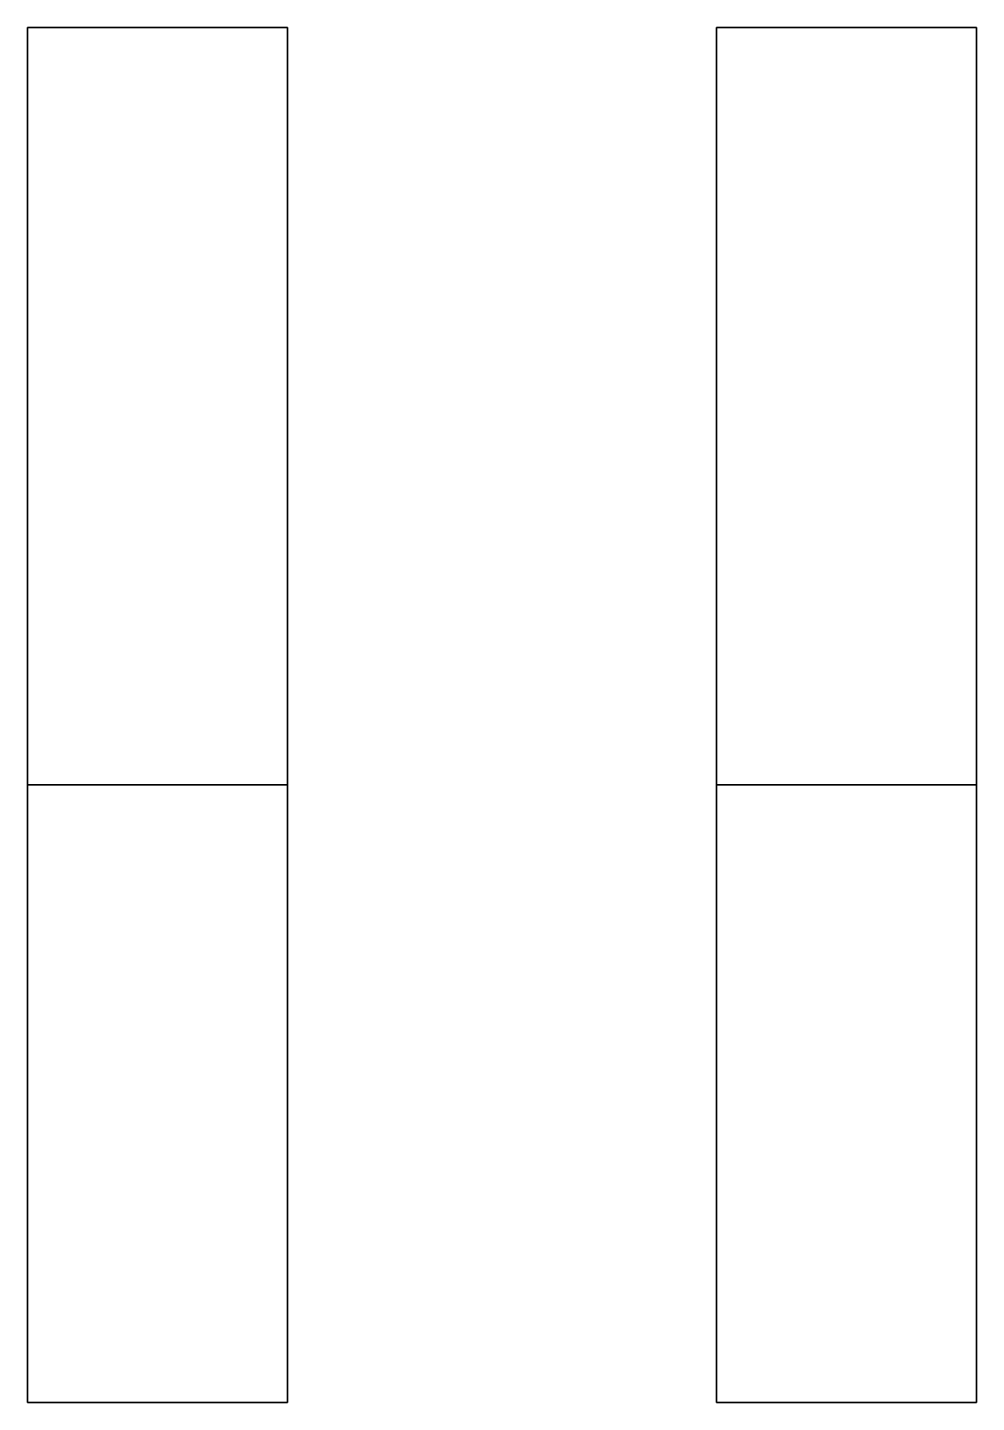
# Model space of a CAD drawing. Extents: x -1.46 to 1.46, y 12.24 to 16.47.
import ezdxf

# ---------------------------------------------------------------- set-up
doc = ezdxf.new("R2010")
doc.units = 0
doc.layers.add('RAMP', color=6, linetype='CONTINUOUS')

msp = doc.modelspace()

# ---------------------------------------------------------------- linework, layer by layer
at = {"layer": 'RAMP'}
for points in [[(-1.46, 16.47), (-1.46, 15.82), (-1.46, 14.07, 0.6), (-1.46, 14.14, 0.81)], [(-1.46, 14.14, 0.81), (-1.46, 14.07, 0.6), (-1.46, 15.82), (-1.46, 16.47)], [(-1.46, 16.47), (-1.46, 14.14, 0.81), (-0.66, 14.14, 0.81), (-0.66, 16.47)], [(-0.66, 16.47), (-0.66, 14.14, 0.81), (-1.46, 14.14, 0.81), (-1.46, 16.47)], [(-0.66, 16.47), (-0.66, 14.14, 0.81), (-1.46, 14.14, 0.81), (-1.46, 16.47)], [(-1.46, 16.47), (-1.46, 14.14, 0.81), (-0.66, 14.14, 0.81), (-0.66, 16.47)], [(-0.66, 14.14, 0.81), (-0.66, 14.07, 0.6), (-0.66, 15.82), (-0.66, 16.47)], [(-0.66, 16.47), (-0.66, 15.82), (-0.66, 14.07, 0.6), (-0.66, 14.14, 0.81)], [(0.66, 16.47), (0.66, 14.14, 0.81), (1.46, 14.14, 0.81), (1.46, 16.47)], [(1.46, 16.47), (1.46, 14.14, 0.81), (0.66, 14.14, 0.81), (0.66, 16.47)], [(1.46, 16.47), (1.46, 14.14, 0.81), (0.66, 14.14, 0.81), (0.66, 16.47)], [(0.66, 16.47), (0.66, 14.14, 0.81), (1.46, 14.14, 0.81), (1.46, 16.47)], [(0.66, 14.14, 0.81), (0.66, 14.07, 0.6), (0.66, 15.82), (0.66, 16.47)], [(0.66, 16.47), (0.66, 15.82), (0.66, 14.07, 0.6), (0.66, 14.14, 0.81)], [(1.46, 16.47), (1.46, 15.82), (1.46, 14.07, 0.6), (1.46, 14.14, 0.81)], [(1.46, 14.14, 0.81), (1.46, 14.07, 0.6), (1.46, 15.82), (1.46, 16.47)], [(-1.46, 14.56258, 0.43112), (-1.46, 14.07, 0.18), (-1.46, 14.07, 0.32), (-1.46, 14.37625, 0.495)], [(-1.46, 14.37625, 0.495), (-1.46, 14.07, 0.32), (-1.46, 14.07, 0.18), (-1.46, 14.56258, 0.43112)], [(-0.66, 14.37625, 0.495), (-0.66, 14.07, 0.32), (-0.66, 14.07, 0.18), (-0.66, 14.56258, 0.43112)], [(-0.66, 14.56258, 0.43112), (-0.66, 14.07, 0.18), (-0.66, 14.07, 0.32), (-0.66, 14.37625, 0.495)], [(0.66, 14.37625, 0.495), (0.66, 14.07, 0.32), (0.66, 14.07, 0.18), (0.66, 14.56258, 0.43112)], [(0.66, 14.56258, 0.43112), (0.66, 14.07, 0.18), (0.66, 14.07, 0.32), (0.66, 14.37625, 0.495)], [(1.46, 14.37625, 0.495), (1.46, 14.07, 0.32), (1.46, 14.07, 0.18), (1.46, 14.56258, 0.43112)], [(1.46, 14.56258, 0.43112), (1.46, 14.07, 0.18), (1.46, 14.07, 0.32), (1.46, 14.37625, 0.495)], [(-1.46, 14.14, 0.81), (-1.46, 14.07, 0.6), (-1.46, 12.36, 0.86), (-1.46, 12.36, 1.06295)], [(-1.46, 12.36, 1.06295), (-1.46, 12.36, 0.86), (-1.46, 14.07, 0.6), (-1.46, 14.14, 0.81)], [(-1.46, 14.14, 0.81), (-1.46, 12.24, 1.08), (-0.66, 12.24, 1.08), (-0.66, 14.14, 0.81)], [(-0.66, 14.14, 0.81), (-0.66, 12.24, 1.08), (-1.46, 12.24, 1.08), (-1.46, 14.14, 0.81)], [(-0.66, 14.14, 0.81), (-0.66, 12.24, 1.08), (-1.46, 12.24, 1.08), (-1.46, 14.14, 0.81)], [(-1.46, 14.14, 0.81), (-1.46, 12.24, 1.08), (-0.66, 12.24, 1.08), (-0.66, 14.14, 0.81)], [(-0.66, 12.36, 1.06295), (-0.66, 12.36, 0.86), (-0.66, 14.07, 0.6), (-0.66, 14.14, 0.81)], [(-0.66, 14.14, 0.81), (-0.66, 14.07, 0.6), (-0.66, 12.36, 0.86), (-0.66, 12.36, 1.06295)], [(0.66, 14.14, 0.81), (0.66, 12.24, 1.08), (1.46, 12.24, 1.08), (1.46, 14.14, 0.81)], [(1.46, 14.14, 0.81), (1.46, 12.24, 1.08), (0.66, 12.24, 1.08), (0.66, 14.14, 0.81)], [(1.46, 14.14, 0.81), (1.46, 12.24, 1.08), (0.66, 12.24, 1.08), (0.66, 14.14, 0.81)], [(0.66, 14.14, 0.81), (0.66, 12.24, 1.08), (1.46, 12.24, 1.08), (1.46, 14.14, 0.81)], [(0.66, 12.36, 1.06295), (0.66, 12.36, 0.86), (0.66, 14.07, 0.6), (0.66, 14.14, 0.81)], [(0.66, 14.14, 0.81), (0.66, 14.07, 0.6), (0.66, 12.36, 0.86), (0.66, 12.36, 1.06295)], [(1.46, 12.36, 1.06295), (1.46, 12.36, 0.86), (1.46, 14.07, 0.6), (1.46, 14.14, 0.81)], [(1.46, 14.14, 0.81), (1.46, 14.07, 0.6), (1.46, 12.36, 0.86), (1.46, 12.36, 1.06295)], [(-1.46, 14.07), (-1.46, 13.9), (-1.46, 13.9, 0.62585), (-1.46, 14.07, 0.6)], [(-1.46, 14.07, 0.6), (-1.46, 13.9, 0.62585), (-1.46, 13.9), (-1.46, 14.07)], [(-0.66, 14.07, 0.6), (-0.66, 13.9, 0.62585), (-0.66, 13.9), (-0.66, 14.07)], [(-0.66, 14.07), (-0.66, 13.9), (-0.66, 13.9, 0.62585), (-0.66, 14.07, 0.6)], [(0.66, 14.07, 0.6), (0.66, 13.9, 0.62585), (0.66, 13.9), (0.66, 14.07)], [(0.66, 14.07), (0.66, 13.9), (0.66, 13.9, 0.62585), (0.66, 14.07, 0.6)], [(1.46, 14.07, 0.6), (1.46, 13.9, 0.62585), (1.46, 13.9), (1.46, 14.07)], [(1.46, 14.07), (1.46, 13.9), (1.46, 13.9, 0.62585), (1.46, 14.07, 0.6)], [(-1.46, 13.9, 0.19), (-1.46, 13.23, 0.7), (-1.46, 13.23, 0.83), (-1.46, 13.9, 0.33)], [(-1.46, 13.9, 0.33), (-1.46, 13.23, 0.83), (-1.46, 13.23, 0.7), (-1.46, 13.9, 0.19)], [(-0.66, 13.9, 0.33), (-0.66, 13.23, 0.83), (-0.66, 13.23, 0.7), (-0.66, 13.9, 0.19)], [(-0.66, 13.9, 0.19), (-0.66, 13.23, 0.7), (-0.66, 13.23, 0.83), (-0.66, 13.9, 0.33)], [(0.66, 13.9, 0.33), (0.66, 13.23, 0.83), (0.66, 13.23, 0.7), (0.66, 13.9, 0.19)], [(0.66, 13.9, 0.19), (0.66, 13.23, 0.7), (0.66, 13.23, 0.83), (0.66, 13.9, 0.33)], [(1.46, 13.9, 0.33), (1.46, 13.23, 0.83), (1.46, 13.23, 0.7), (1.46, 13.9, 0.19)], [(1.46, 13.9, 0.19), (1.46, 13.23, 0.7), (1.46, 13.23, 0.83), (1.46, 13.9, 0.33)], [(-1.46, 13.23, 0.72772), (-1.46, 13.06, 0.75357), (-1.46, 13.06), (-1.46, 13.23)], [(-1.46, 13.23), (-1.46, 13.06), (-1.46, 13.06, 0.75357), (-1.46, 13.23, 0.72772)], [(-0.66, 13.23), (-0.66, 13.06), (-0.66, 13.06, 0.75357), (-0.66, 13.23, 0.72772)], [(-0.66, 13.23, 0.72772), (-0.66, 13.06, 0.75357), (-0.66, 13.06), (-0.66, 13.23)], [(0.66, 13.23), (0.66, 13.06), (0.66, 13.06, 0.75357), (0.66, 13.23, 0.72772)], [(0.66, 13.23, 0.72772), (0.66, 13.06, 0.75357), (0.66, 13.06), (0.66, 13.23)], [(1.46, 13.23), (1.46, 13.06), (1.46, 13.06, 0.75357), (1.46, 13.23, 0.72772)], [(1.46, 13.23, 0.72772), (1.46, 13.06, 0.75357), (1.46, 13.06), (1.46, 13.23)], [(-1.46, 13.06, 0.84), (-1.46, 12.36, 0.36), (-1.46, 12.36, 0.22), (-1.46, 13.06, 0.71)], [(-1.46, 13.06, 0.71), (-1.46, 12.36, 0.22), (-1.46, 12.36, 0.36), (-1.46, 13.06, 0.84)], [(-0.66, 13.06, 0.71), (-0.66, 12.36, 0.22), (-0.66, 12.36, 0.36), (-0.66, 13.06, 0.84)], [(-0.66, 13.06, 0.84), (-0.66, 12.36, 0.36), (-0.66, 12.36, 0.22), (-0.66, 13.06, 0.71)], [(0.66, 13.06, 0.71), (0.66, 12.36, 0.22), (0.66, 12.36, 0.36), (0.66, 13.06, 0.84)], [(0.66, 13.06, 0.84), (0.66, 12.36, 0.36), (0.66, 12.36, 0.22), (0.66, 13.06, 0.71)], [(1.46, 13.06, 0.71), (1.46, 12.36, 0.22), (1.46, 12.36, 0.36), (1.46, 13.06, 0.84)], [(1.46, 13.06, 0.84), (1.46, 12.36, 0.36), (1.46, 12.36, 0.22), (1.46, 13.06, 0.71)], [(-1.46, 12.36, 1.06295), (-1.46, 12.24, 1.08), (-1.46, 12.24), (-1.46, 12.36)], [(-1.46, 12.36), (-1.46, 12.24), (-1.46, 12.24, 1.08), (-1.46, 12.36, 1.06295)], [(-0.66, 12.36), (-0.66, 12.24), (-0.66, 12.24, 1.08), (-0.66, 12.36, 1.06295)], [(-0.66, 12.36, 1.06295), (-0.66, 12.24, 1.08), (-0.66, 12.24), (-0.66, 12.36)], [(0.66, 12.36), (0.66, 12.24), (0.66, 12.24, 1.08), (0.66, 12.36, 1.06295)], [(0.66, 12.36, 1.06295), (0.66, 12.24, 1.08), (0.66, 12.24), (0.66, 12.36)], [(1.46, 12.36, 1.06295), (1.46, 12.24, 1.08), (1.46, 12.24), (1.46, 12.36)], [(1.46, 12.36), (1.46, 12.24), (1.46, 12.24, 1.08), (1.46, 12.36, 1.06295)]]:
    msp.add_3dface(points, dxfattribs=at)

doc.saveas('drawing.dxf')
